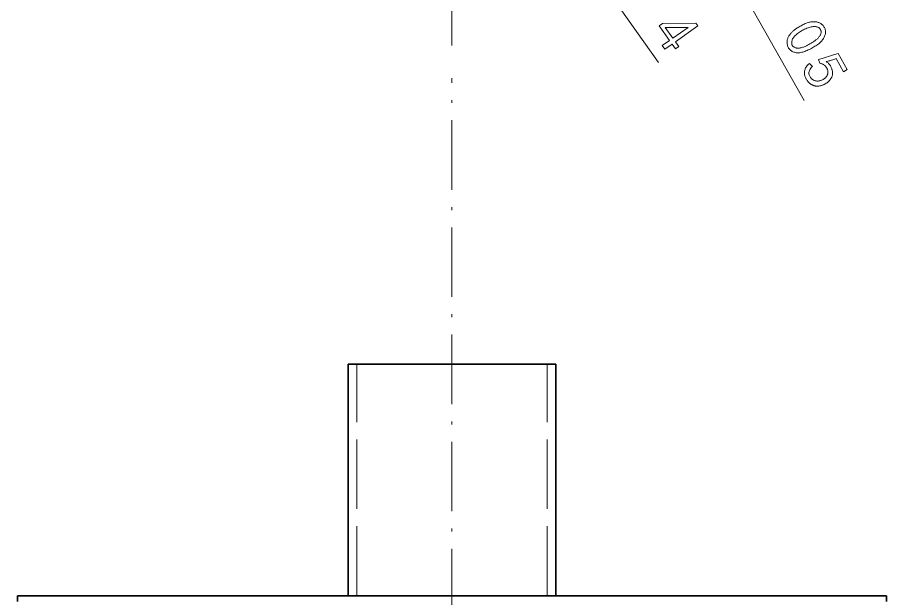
# Model space of a CAD drawing. Extents: x 89 to 955, y 8 to 823.
# Drawn here: x 111.7 to 261.7, y 510.5 to 610.9 of the extents above; entities that cross this region are included whole.
import ezdxf

# ---------------------------------------------------------------- set-up
doc = ezdxf.new("R2010")
doc.units = 0
doc.linetypes.add('DASHDOT', pattern=[18.5, 12, -3, 0.5, -3])
doc.linetypes.add('DASHED', pattern=[15, 12, -3])

msp = doc.modelspace()

# ---------------------------------------------------------------- linework, layer by layer
at = {"color": 7, "linetype": 'DASHDOT', "lineweight": 13}
for p, q in [((186.73, 801.06), (186.73, 606.06)), ((186.73, 7.64), (186.73, 600.44))]:
    msp.add_line(p, q, dxfattribs=at)
at = {"color": 3, "lineweight": 13}
for p, q in [((186.73, 703.56), (247.51, 596.59)), ((186.73, 653.56), (222.36, 603.1))]:
    msp.add_line(p, q, dxfattribs=at)
at = {"color": 7, "lineweight": 35}
for p, q in [((204.63, 551.04), (168.83, 551.04)), ((168.83, 511.04), (168.83, 551.04)), ((204.63, 511.04), (204.63, 551.04)), ((261.73, 511.04), (111.73, 511.04)), ((111.73, 511.04), (111.73, 510.04)), ((261.73, 511.04), (261.73, 510.04))]:
    msp.add_line(p, q, dxfattribs=at)
at = {"color": 7, "linetype": 'DASHED', "lineweight": 13}
for p, q in [((170.33, 511.04), (170.33, 551.04)), ((203.13, 511.04), (203.13, 551.04)), ((203.13, 511.04), (170.33, 511.04))]:
    msp.add_line(p, q, dxfattribs=at)
at = {"color": 3, "lineweight": 13}
for points in [[(224.29, 606.93), (222.49, 609.48), (223.05, 609.87), (228.81, 609.93), (229.16, 609.43), (225.29, 606.7), (225.85, 605.91), (225.29, 605.51), (224.73, 606.3), (223.48, 605.42), (223.03, 606.04)], [(224.85, 607.33), (227.46, 609.17), (223.54, 609.18)], [(247.16, 609.58), (247.35, 609.67), (247.53, 609.76), (247.7, 609.84), (247.87, 609.91), (248.04, 609.97), (248.2, 610.02), (248.35, 610.07), (248.5, 610.1), (248.65, 610.13), (248.78, 610.15), (248.92, 610.17), (249.05, 610.17), (249.18, 610.17), (249.31, 610.17), (249.44, 610.16), (249.57, 610.14), (249.69, 610.12), (249.81, 610.09), (249.93, 610.05), (250.05, 610.01), (250.17, 609.96), (250.28, 609.91), (250.39, 609.84), (250.49, 609.77), (250.58, 609.69), (250.67, 609.6), (250.76, 609.51), (250.84, 609.4), (250.92, 609.29), (250.99, 609.17), (251.06, 609.05), (251.11, 608.92), (251.15, 608.79), (251.18, 608.66), (251.19, 608.52), (251.2, 608.39), (251.19, 608.25), (251.17, 608.1), (251.14, 607.96), (251.09, 607.81), (251.04, 607.66), (250.97, 607.52), (250.9, 607.38), (250.82, 607.24), (250.73, 607.1), (250.63, 606.97), (250.53, 606.85), (250.41, 606.72), (250.28, 606.6), (250.15, 606.48), (250.01, 606.37), (249.86, 606.25), (249.7, 606.14), (249.54, 606.03), (249.37, 605.92), (249.19, 605.81), (249.01, 605.7), (248.82, 605.59), (248.63, 605.49), (248.42, 605.39), (248.22, 605.29), (248.02, 605.2), (247.82, 605.12), (247.63, 605.04), (247.45, 604.98), (247.27, 604.93), (247.09, 604.89), (246.92, 604.85), (246.75, 604.82), (246.59, 604.81), (246.43, 604.8), (246.27, 604.8), (246.12, 604.82), (245.98, 604.84), (245.84, 604.88), (245.7, 604.92), (245.57, 604.98), (245.44, 605.04), (245.32, 605.12), (245.2, 605.2), (245.09, 605.3), (244.98, 605.4), (244.89, 605.51), (244.82, 605.62), (244.75, 605.74), (244.69, 605.87), (244.64, 606), (244.61, 606.14), (244.58, 606.28), (244.57, 606.43), (244.57, 606.58), (244.57, 606.73), (244.58, 606.87), (244.6, 607.01), (244.63, 607.14), (244.66, 607.27), (244.71, 607.39), (244.76, 607.51), (244.82, 607.62), (244.88, 607.73), (244.95, 607.83), (245.03, 607.93), (245.11, 608.03), (245.19, 608.13), (245.27, 608.22), (245.35, 608.32), (245.44, 608.41), (245.53, 608.5), (245.62, 608.58), (245.72, 608.67), (245.82, 608.75), (245.93, 608.84), (246.05, 608.92), (246.18, 609.01), (246.32, 609.1), (246.47, 609.19), (246.63, 609.29), (246.8, 609.38), (246.97, 609.48)], [(247.79, 608.96), (247.59, 608.87), (247.39, 608.77), (247.21, 608.68), (247.03, 608.58), (246.85, 608.47), (246.69, 608.37), (246.53, 608.26), (246.38, 608.14), (246.24, 608.03), (246.1, 607.91), (245.98, 607.79), (245.86, 607.67), (245.76, 607.55), (245.67, 607.43), (245.59, 607.31), (245.52, 607.19), (245.46, 607.07), (245.42, 606.95), (245.38, 606.83), (245.36, 606.72), (245.35, 606.6), (245.35, 606.49), (245.36, 606.39), (245.38, 606.29), (245.4, 606.2), (245.44, 606.11), (245.49, 606.03), (245.56, 605.96), (245.63, 605.89), (245.71, 605.82), (245.8, 605.76), (245.89, 605.71), (245.99, 605.67), (246.1, 605.64), (246.21, 605.62), (246.32, 605.61), (246.44, 605.6), (246.57, 605.61), (246.7, 605.62), (246.83, 605.65), (246.97, 605.67), (247.11, 605.71), (247.25, 605.75), (247.38, 605.79), (247.52, 605.84), (247.66, 605.9), (247.8, 605.96), (247.93, 606.03), (248.07, 606.1), (248.21, 606.17), (248.34, 606.25), (248.48, 606.33), (248.61, 606.4), (248.73, 606.48), (248.86, 606.56), (248.98, 606.63), (249.09, 606.71), (249.21, 606.78), (249.32, 606.86), (249.43, 606.93), (249.53, 607.01), (249.63, 607.09), (249.73, 607.17), (249.82, 607.26), (249.9, 607.34), (249.99, 607.44), (250.06, 607.53), (250.14, 607.63), (250.2, 607.73), (250.27, 607.83), (250.32, 607.93), (250.37, 608.04), (250.4, 608.14), (250.43, 608.24), (250.44, 608.34), (250.44, 608.43), (250.43, 608.53), (250.41, 608.62), (250.38, 608.71), (250.34, 608.8), (250.29, 608.89), (250.23, 608.97), (250.17, 609.04), (250.09, 609.1), (250.01, 609.16), (249.91, 609.21), (249.81, 609.25), (249.71, 609.28), (249.59, 609.31), (249.46, 609.33), (249.33, 609.34), (249.19, 609.34), (249.04, 609.33), (248.88, 609.3), (248.72, 609.27), (248.55, 609.23), (248.37, 609.18), (248.18, 609.11), (247.99, 609.04)], [(248.95, 602.45), (248.8, 602.29), (248.67, 602.14), (248.56, 601.99), (248.47, 601.84), (248.4, 601.7), (248.35, 601.55), (248.33, 601.41), (248.32, 601.27), (248.34, 601.14), (248.37, 601.01), (248.42, 600.88), (248.48, 600.76), (248.53, 600.65), (248.59, 600.55), (248.66, 600.45), (248.73, 600.37), (248.8, 600.29), (248.88, 600.22), (248.96, 600.16), (249.05, 600.11), (249.13, 600.06), (249.22, 600.02), (249.31, 599.99), (249.4, 599.96), (249.49, 599.94), (249.58, 599.93), (249.67, 599.92), (249.76, 599.91), (249.85, 599.91), (249.94, 599.92), (250.04, 599.93), (250.13, 599.95), (250.22, 599.97), (250.31, 600), (250.4, 600.03), (250.49, 600.06), (250.58, 600.1), (250.67, 600.15), (250.76, 600.2), (250.85, 600.25), (250.94, 600.31), (251.02, 600.37), (251.1, 600.43), (251.17, 600.49), (251.23, 600.56), (251.29, 600.63), (251.35, 600.7), (251.4, 600.78), (251.45, 600.86), (251.48, 600.94), (251.52, 601.02), (251.55, 601.1), (251.57, 601.18), (251.59, 601.26), (251.6, 601.35), (251.61, 601.43), (251.61, 601.51), (251.6, 601.59), (251.59, 601.67), (251.58, 601.76), (251.56, 601.84), (251.53, 601.92), (251.5, 602), (251.46, 602.08), (251.42, 602.16), (251.37, 602.24), (251.32, 602.32), (251.26, 602.39), (251.2, 602.47), (251.13, 602.55), (251.05, 602.62), (250.98, 602.69), (250.9, 602.75), (250.81, 602.8), (250.72, 602.85), (250.63, 602.89), (250.54, 602.92), (250.44, 602.95), (250.33, 602.97), (250.23, 602.99), (249.96, 603.63), (250.04, 603.65), (250.17, 603.69), (250.37, 603.74), (250.62, 603.82), (250.93, 603.91), (251.3, 604.03), (251.73, 604.16), (252.22, 604.32), (252.76, 604.49), (253.36, 604.68), (254.94, 601.9), (254.31, 601.54), (253.03, 603.79), (252.82, 603.72), (252.62, 603.65), (252.43, 603.59), (252.25, 603.53), (252.07, 603.48), (251.91, 603.43), (251.75, 603.39), (251.6, 603.35), (251.45, 603.31), (251.32, 603.28), (251.42, 603.2), (251.52, 603.12), (251.62, 603.04), (251.7, 602.96), (251.79, 602.88), (251.86, 602.79), (251.93, 602.7), (251.99, 602.61), (252.05, 602.52), (252.1, 602.43), (252.15, 602.33), (252.19, 602.24), (252.23, 602.14), (252.27, 602.04), (252.3, 601.94), (252.32, 601.84), (252.35, 601.74), (252.37, 601.64), (252.38, 601.53), (252.39, 601.43), (252.4, 601.32), (252.4, 601.22), (252.4, 601.12), (252.39, 601.03), (252.37, 600.93), (252.35, 600.84), (252.32, 600.76), (252.29, 600.67), (252.26, 600.59), (252.21, 600.51), (252.17, 600.44), (252.12, 600.36), (252.07, 600.29), (252.03, 600.22), (251.97, 600.16), (251.92, 600.09), (251.87, 600.03), (251.82, 599.97), (251.76, 599.91), (251.71, 599.85), (251.65, 599.8), (251.59, 599.74), (251.52, 599.69), (251.46, 599.64), (251.39, 599.59), (251.32, 599.55), (251.25, 599.5), (251.18, 599.46), (251.1, 599.41), (251.02, 599.37), (250.94, 599.33), (250.86, 599.29), (250.78, 599.26), (250.69, 599.23), (250.61, 599.2), (250.52, 599.17), (250.43, 599.14), (250.33, 599.12), (250.24, 599.1), (250.14, 599.08), (250.05, 599.06), (249.95, 599.05), (249.86, 599.05), (249.77, 599.04), (249.67, 599.05), (249.58, 599.05), (249.49, 599.06), (249.41, 599.08), (249.32, 599.1), (249.23, 599.12), (249.15, 599.15), (249.07, 599.18), (248.98, 599.22), (248.9, 599.26), (248.82, 599.3), (248.74, 599.35), (248.66, 599.4), (248.58, 599.45), (248.5, 599.51), (248.42, 599.57), (248.35, 599.63), (248.27, 599.7), (248.2, 599.78), (248.13, 599.86), (248.07, 599.94), (248, 600.03), (247.94, 600.12), (247.88, 600.22), (247.82, 600.32), (247.77, 600.43), (247.72, 600.54), (247.68, 600.65), (247.64, 600.77), (247.61, 600.89), (247.59, 601.01), (247.58, 601.13), (247.57, 601.26), (247.57, 601.39), (247.57, 601.52), (247.59, 601.65), (247.61, 601.79), (247.65, 601.92), (247.7, 602.06), (247.76, 602.19), (247.83, 602.32), (247.92, 602.46), (248.03, 602.59), (248.14, 602.72), (248.27, 602.85), (248.41, 602.98)]]:
    msp.add_lwpolyline(points, close=True, dxfattribs=at)

doc.saveas('drawing.dxf')
